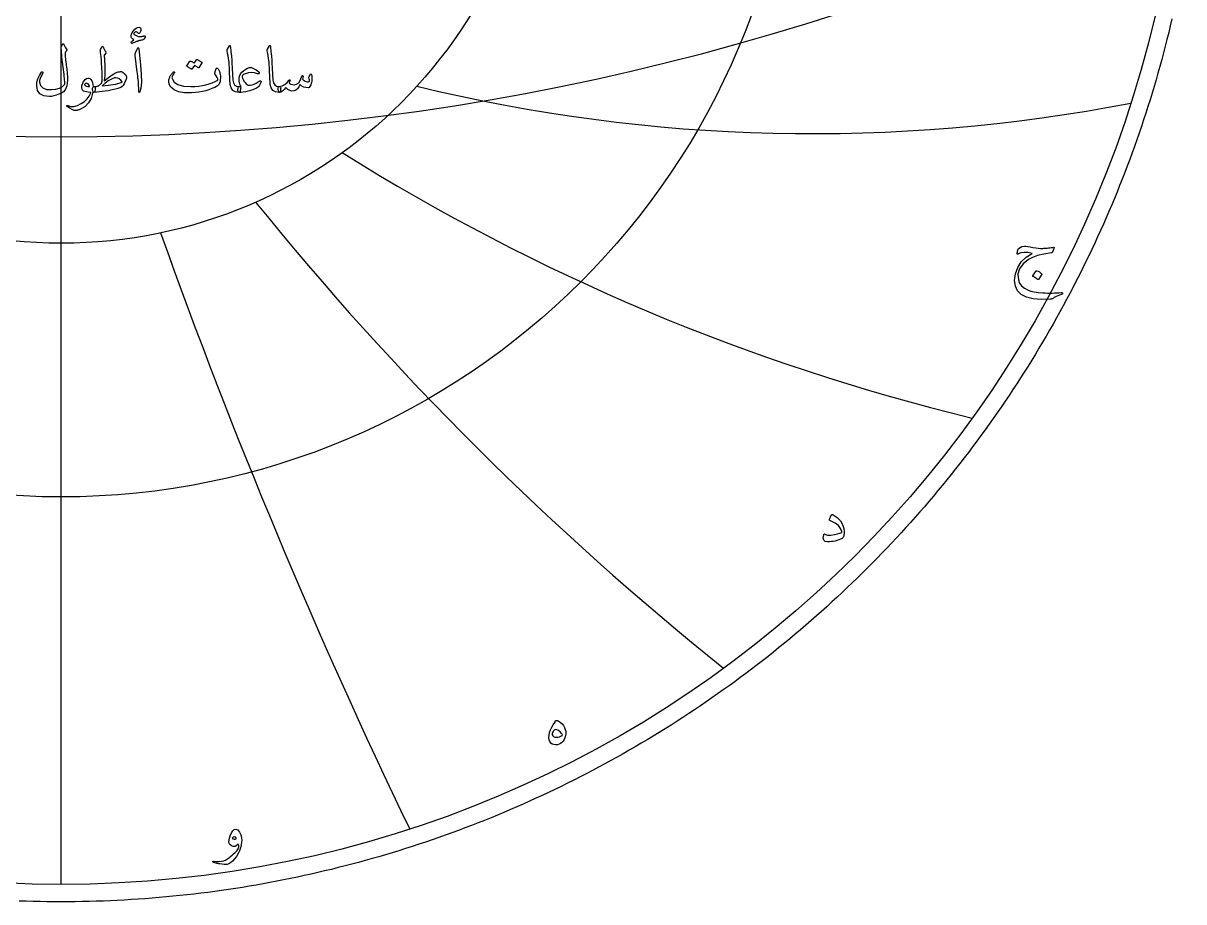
# Model space of a CAD drawing. Header units: millimetres. Extents: x -128 to 128, y -128 to 131.
# Drawn here: x -4.3 to 126, y -128 to -29.3 of the extents above; entities that cross this region are included whole.
import ezdxf

# ---------------------------------------------------------------- set-up
doc = ezdxf.new("R2010")
doc.units = ezdxf.units.MM
for name, color, linetype in [('CUT_OUTER', 1, 'Continuous'), ('ENGRAVE', 7, 'Continuous'), ('ENGRAVE_FINE', 8, 'Continuous'), ('TEXT', 5, 'Continuous')]:
    doc.layers.add(name, color=color, linetype=linetype)

msp = doc.modelspace()

# ---------------------------------------------------------------- linework, layer by layer
at = {"layer": 'CUT_OUTER'}
msp.add_lwpolyline([(124.6667, -28.7995), (124.4877, -29.5639), (124.3039, -30.3272), (124.1155, -31.0893), (123.9224, -31.8503), (123.7246, -32.6101), (123.5222, -33.3686), (123.3151, -34.1259), (123.1034, -34.8819), (122.8871, -35.6366), (122.6661, -36.3899), (122.4405, -37.1419), (122.2103, -37.8925), (121.9755, -38.6417), (121.7361, -39.3894), (121.4921, -40.1356), (121.2436, -40.8803), (120.9905, -41.6235), (120.7328, -42.3651), (120.4706, -43.1051), (120.2038, -43.8434), (119.9325, -44.5802), (119.6567, -45.3152), (119.3764, -46.0486), (119.0916, -46.7802), (118.8024, -47.51), (118.5086, -48.2381), (118.2104, -48.9643), (117.9077, -49.6887), (117.6006, -50.4113), (117.2891, -51.1319), (116.9731, -51.8506), (116.6528, -52.5674), (116.328, -53.2822), (115.9989, -53.9949), (115.6654, -54.7057), (115.3276, -55.4144), (114.9854, -56.1209), (114.6389, -56.8254), (114.288, -57.5278), (113.9329, -58.2279), (113.5735, -58.9259), (113.2098, -59.6217), (112.8418, -60.3152), (112.4696, -61.0065), (112.0932, -61.6954), (111.7125, -62.382), (111.3276, -63.0663), (110.9386, -63.7482), (110.5453, -64.4277), (110.1479, -65.1048), (109.7464, -65.7794), (109.3407, -66.4516), (108.9309, -67.1212), (108.517, -67.7884), (108.099, -68.4529), (107.677, -69.1149), (107.2509, -69.7743), (106.8207, -70.4311), (106.3865, -71.0852), (105.9484, -71.7366), (105.5062, -72.3854), (105.0601, -73.0314), (104.61, -73.6747), (104.1559, -74.3151), (103.698, -74.9528), (103.2361, -75.5877), (102.7704, -76.2197), (102.3008, -76.8489), (101.8273, -77.4751), (101.35, -78.0985), (100.8689, -78.7189), (100.384, -79.3363), (99.8953, -79.9508), (99.4029, -80.5622), (98.9067, -81.1706), (98.4068, -81.776), (97.9032, -82.3782), (97.3958, -82.9774), (96.8849, -83.5735), (96.3703, -84.1664), (95.852, -84.7561), (95.3301, -85.3426), (94.8047, -85.926), (94.2757, -86.5061), (93.7431, -87.0829), (93.207, -87.6565), (92.6674, -88.2267), (92.1243, -88.7936), (91.5778, -89.3572), (91.0277, -89.9175), (90.4743, -90.4743), (89.9175, -91.0277), (89.3572, -91.5778), (88.7936, -92.1243), (88.2267, -92.6674), (87.6565, -93.207), (87.0829, -93.7431), (86.5061, -94.2757), (85.926, -94.8047), (85.3426, -95.3301), (84.7561, -95.852), (84.1664, -96.3703), (83.5735, -96.8849), (82.9774, -97.3958), (82.3782, -97.9032), (81.776, -98.4068), (81.1706, -98.9067), (80.5622, -99.4029), (79.9508, -99.8953), (79.3363, -100.384), (78.7189, -100.8689), (78.0985, -101.35), (77.4751, -101.8273), (76.8489, -102.3008), (76.2197, -102.7704), (75.5877, -103.2361), (74.9528, -103.698), (74.3151, -104.1559), (73.6747, -104.61), (73.0314, -105.0601), (72.3854, -105.5062), (71.7366, -105.9484), (71.0852, -106.3865), (70.4311, -106.8207), (69.7743, -107.2509), (69.1149, -107.677), (68.4529, -108.099), (67.7884, -108.517), (67.1212, -108.9309), (66.4516, -109.3407), (65.7794, -109.7464), (65.1048, -110.1479), (64.4277, -110.5453), (63.7482, -110.9386), (63.0663, -111.3276), (62.382, -111.7125), (61.6954, -112.0932), (61.0065, -112.4696), (60.3152, -112.8418), (59.6217, -113.2098), (58.9259, -113.5735), (58.2279, -113.9329), (57.5278, -114.288), (56.8254, -114.6389), (56.1209, -114.9854), (55.4144, -115.3276), (54.7057, -115.6654), (53.9949, -115.9989), (53.2822, -116.328), (52.5674, -116.6528), (51.8506, -116.9731), (51.1319, -117.2891), (50.4113, -117.6006), (49.6887, -117.9077), (48.9643, -118.2104), (48.2381, -118.5086), (47.51, -118.8024), (46.7802, -119.0916), (46.0486, -119.3764), (45.3152, -119.6567), (44.5802, -119.9325), (43.8434, -120.2038), (43.1051, -120.4706), (42.3651, -120.7328), (41.6235, -120.9905), (40.8803, -121.2436), (40.1356, -121.4921), (39.3894, -121.7361), (38.6417, -121.9755), (37.8925, -122.2103), (37.1419, -122.4405), (36.3899, -122.6661), (35.6366, -122.8871), (34.8819, -123.1034), (34.1259, -123.3151), (33.3686, -123.5222), (32.6101, -123.7246), (31.8503, -123.9224), (31.0893, -124.1155), (30.3272, -124.3039), (29.5639, -124.4877), (28.7995, -124.6667), (28.034, -124.8411), (27.2675, -125.0108), (26.4999, -125.1757), (25.7313, -125.336), (24.9618, -125.4915), (24.1913, -125.6423), (23.42, -125.7883), (22.6477, -125.9297), (21.8746, -126.0663), (21.1006, -126.1981), (20.3259, -126.3252), (19.5504, -126.4476), (18.7742, -126.5651), (17.9972, -126.6779), (17.2196, -126.786), (16.4413, -126.8893), (15.6624, -126.9878), (14.883, -127.0815), (14.1029, -127.1704), (13.3224, -127.2545), (12.5413, -127.3339), (11.7598, -127.4084), (10.9778, -127.4782), (10.1954, -127.5432), (9.4126, -127.6033), (8.6294, -127.6587), (7.846, -127.7092), (7.0622, -127.755), (6.2782, -127.7959), (5.4939, -127.832), (4.7095, -127.8633), (3.9248, -127.8898), (3.1401, -127.9115), (2.3551, -127.9283), (1.5701, -127.9404), (0.7851, -127.9476), (0, -127.95), (-0.7851, -127.9476), (-1.5701, -127.9404), (-2.3551, -127.9283), (-3.1401, -127.9115), (-3.9248, -127.8898), (-4.7095, -127.8633)], dxfattribs=at)
at = {"layer": 'ENGRAVE'}
for points in [[(0, -126), (0, 126)], [(0, -126), (0, -53.9894)]]:
    msp.add_lwpolyline(points, dxfattribs=at)
for radius in [126, 82.4783, 53.9894]:
    msp.add_circle((0, 0), radius, dxfattribs=at)
for centre, radius, start, end in [((84.3199, 146.0463), 187.7286, 256.3176, 280.973176), ((158.458, 158.458), 238.7897, 237.894618, 256.386299), ((290.404, 167.6648), 345.324, 218.942336, 231.270124), ((646.8702, 173.3283), 674.7492, 199.5827202, 205.7466141)]:
    msp.add_arc(centre, radius, start, end, dxfattribs=at)
at = {"layer": 'ENGRAVE_FINE'}
msp.add_arc((0, 239.3612), 281.386, 243.541053, 296.458947, dxfattribs=at)
at = {"layer": 'TEXT'}
for points in [[(9.1742, -31.1517), (9.0796, -31.1694), (8.9918, -31.1862), (8.9109, -31.202), (8.8367, -31.217), (8.7698, -31.2315), (8.7106, -31.246), (8.6591, -31.2606), (8.6153, -31.2751), (8.5709, -31.2916), (8.5173, -31.3123), (8.4547, -31.337), (8.3831, -31.3658), (8.3023, -31.3991), (8.2125, -31.4375), (8.1136, -31.4808), (8.0056, -31.5291), (7.9616, -31.5436), (7.924, -31.5436), (7.8927, -31.5291), (7.8677, -31.5001), (7.8528, -31.4288), (7.895, -31.3458), (7.9943, -31.251), (8.1508, -31.1444), (8.031, -31.0764), (7.9403, -31.0029), (7.8786, -30.924), (7.846, -30.8396), (7.8396, -30.6804), (7.8786, -30.5075), (7.963, -30.3211), (8.0927, -30.121), (8.2474, -29.9419), (8.4067, -29.818), (8.5704, -29.7495), (8.7387, -29.7364), (8.8326, -29.7599), (8.8966, -29.8089), (8.9306, -29.8833), (8.9347, -29.9831), (8.9183, -30.0911), (8.8911, -30.19), (8.853, -30.2798), (8.804, -30.3606), (8.755, -30.4173), (8.7097, -30.4422), (8.6679, -30.4354), (8.6298, -30.3968), (8.5863, -30.3392), (8.5355, -30.297), (8.4774, -30.2703), (8.4121, -30.2589), (8.3436, -30.2589), (8.2833, -30.2735), (8.2311, -30.3025), (8.1871, -30.346), (8.1549, -30.3987), (8.1454, -30.4476), (8.1585, -30.493), (8.1944, -30.5347), (8.3286, -30.6341), (8.4919, -30.7071), (8.6843, -30.7538), (8.9056, -30.7743), (8.9249, -30.7736), (8.9465, -30.7715), (8.9703, -30.7681), (8.9964, -30.7634), (9.0247, -30.7577), (9.0553, -30.7516), (9.0882, -30.745), (9.1234, -30.738), (9.1615, -30.7309), (9.196, -30.7244), (9.2268, -30.7182), (9.254, -30.7126), (9.2781, -30.7078), (9.2994, -30.7044), (9.318, -30.7024), (9.3339, -30.7017), (9.3638, -30.7049), (9.3883, -30.7144), (9.4074, -30.7303), (9.421, -30.7525), (9.4296, -30.7738), (9.4337, -30.7942), (9.4332, -30.8137), (9.4282, -30.8323), (9.3579, -30.9639), (9.2921, -31.061), (9.2309, -31.1236), (9.1742, -31.1517)], [(0.1452, -31.6452), (0.1579, -31.623), (0.1742, -31.6071), (0.1942, -31.5976), (0.2177, -31.5944), (0.2413, -31.5985), (0.2613, -31.6108), (0.2776, -31.6312), (0.2903, -31.6597), (0.3579, -31.8262), (0.43, -31.97), (0.5067, -32.0911), (0.5879, -32.1896), (0.6119, -32.225), (0.6188, -32.2658), (0.6083, -32.3121), (0.5806, -32.3638), (0.563, -32.3887), (0.5462, -32.4128), (0.5303, -32.4359), (0.5153, -32.4581), (0.5013, -32.479), (0.4881, -32.4981), (0.4759, -32.5153), (0.4645, -32.5307), (0.4455, -32.5588), (0.4319, -32.5924), (0.4237, -32.6314), (0.421, -32.6759), (0.4296, -32.8013), (0.4409, -32.9381), (0.455, -33.0862), (0.4718, -33.2456), (0.4908, -33.4164), (0.5117, -33.5986), (0.5344, -33.792), (0.5589, -33.9968), (0.5863, -34.2012), (0.6106, -34.3933), (0.6317, -34.5732), (0.6496, -34.7408), (0.6648, -34.8966), (0.6777, -35.0411), (0.6884, -35.1742), (0.6968, -35.296), (0.7063, -35.6567), (0.6768, -35.9983), (0.6083, -36.3208), (0.5008, -36.6243), (0.396, -36.8025), (0.2341, -36.9672), (0.015, -37.1183), (-0.2613, -37.2557), (-0.5607, -37.3696), (-0.8419, -37.4499), (-1.105, -37.4966), (-1.35, -37.5097), (-1.9633, -37.4254), (-2.4024, -37.194), (-2.6673, -36.8157), (-2.7581, -36.2904), (-2.7263, -35.8989), (-2.6238, -35.5156), (-2.4505, -35.1404), (-2.2065, -34.7735), (-2.1879, -34.7521), (-2.1683, -34.739), (-2.1479, -34.734), (-2.1266, -34.7372), (-2.1039, -34.7458), (-2.0867, -34.7571), (-2.0749, -34.7712), (-2.0685, -34.788), (-2.064, -34.8129), (-2.0649, -34.837), (-2.0713, -34.8601), (-2.0831, -34.8823), (-2.2495, -35.2067), (-2.3643, -35.4829), (-2.4274, -35.7111), (-2.4387, -35.8912), (-2.3176, -36.2791), (-2.0558, -36.5499), (-1.6535, -36.7036), (-1.1105, -36.7404), (-0.621, -36.6873), (-0.205, -36.5644), (0.1374, -36.3716), (0.4065, -36.1089), (0.4008, -35.9821), (0.391, -35.834), (0.3772, -35.6646), (0.3593, -35.4739), (0.3368, -35.2613), (0.3094, -35.0266), (0.2769, -34.7696), (0.2395, -34.4904), (0.2041, -34.2023), (0.1706, -33.9188), (0.1388, -33.6398), (0.1089, -33.3654), (0.0812, -33.0955), (0.0563, -32.8301), (0.034, -32.5693), (0.0145, -32.313), (-0.0145, -32.0662), (-0.0132, -32.0381), (-0.0091, -32.0118), (-0.0023, -31.9873), (0.0073, -31.9646)], [(4.5726, -31.9065), (4.5898, -31.8879), (4.6052, -31.8757), (4.6189, -31.8698), (4.6306, -31.8702), (4.6447, -31.8766), (4.6579, -31.8884), (4.6701, -31.9056), (4.6815, -31.9283), (4.7275, -32.0263), (4.7713, -32.117), (4.8128, -32.2005), (4.852, -32.2767), (4.8894, -32.3447), (4.9255, -32.4037), (4.9602, -32.4536), (4.9935, -32.4944), (5.018, -32.528), (5.0262, -32.5634), (5.018, -32.6006), (4.9935, -32.6396), (4.8484, -32.821), (4.8298, -32.8523), (4.8175, -32.8882), (4.8116, -32.9285), (4.8121, -32.9735), (4.8357, -33.3159), (4.8556, -33.6176), (4.872, -33.8784), (4.8847, -34.0985), (4.8942, -34.2781), (4.901, -34.4178), (4.9051, -34.5176), (4.9065, -34.5775), (4.9049, -34.7544), (4.9001, -34.9222), (4.8922, -35.081), (4.881, -35.2307), (4.8672, -35.3713), (4.8511, -35.5029), (4.8327, -35.6254), (4.8121, -35.7388), (5.3052, -35.3614), (5.7321, -35.071), (6.0927, -34.8678), (6.3871, -34.7517), (6.5182, -34.7208), (6.6357, -34.7081), (6.7396, -34.7136), (6.8298, -34.7372), (6.9573, -34.8034), (7.0784, -34.9077), (7.1932, -35.0502), (7.3016, -35.2307), (7.3184, -35.2738), (7.3252, -35.3233), (7.322, -35.3791), (7.3089, -35.4412), (7.2367, -35.6644), (7.151, -35.8767), (7.0517, -36.0781), (6.9387, -36.2686), (6.8289, -36.3911), (6.6738, -36.4972), (6.4733, -36.5871), (6.2274, -36.6606), (5.8983, -36.7334), (5.5715, -36.7994), (5.2469, -36.8586), (4.9246, -36.911), (4.605, -36.9561), (4.2886, -36.9935), (3.9754, -37.0232), (3.6653, -37.0452), (3.6304, -37.0352), (3.5982, -37.0053), (3.5687, -36.9554), (3.5419, -36.8856), (3.5183, -36.7998), (3.5056, -36.7168), (3.5038, -36.6365), (3.5129, -36.5589), (3.5333, -36.4913), (3.5655, -36.441), (3.6095, -36.4079), (3.6653, -36.392), (3.7395, -36.3879), (3.8096, -36.3829), (3.8756, -36.377), (3.9375, -36.3702), (3.9953, -36.3634), (4.0491, -36.3575), (4.0988, -36.3525), (4.1444, -36.3485), (4.5508, -35.9565), (4.5544, -35.9395), (4.5581, -35.9175), (4.5617, -35.8905), (4.5653, -35.8585), (4.569, -35.8216), (4.5726, -35.7796), (4.5762, -35.7327), (4.5798, -35.6807), (4.583, -35.6242), (4.5853, -35.5637), (4.5866, -35.499), (4.5871, -35.4303), (4.5871, -35.358), (4.5871, -35.2824), (4.5871, -35.2037), (4.5871, -35.1218), (4.5862, -35.0293), (4.5835, -34.9186), (4.5789, -34.7898), (4.5726, -34.6428), (4.5644, -34.4786), (4.5544, -34.2981), (4.5426, -34.1012), (4.529, -33.888), (4.4977, -33.4148), (4.4692, -33.0406), (4.4433, -32.7652), (4.4202, -32.5888), (4.4016, -32.4754), (4.3893, -32.3892), (4.3834, -32.3302), (4.3839, -32.2985), (4.4059, -32.2386), (4.4283, -32.1823), (4.4512, -32.1297), (4.4746, -32.0807), (4.4984, -32.0344), (4.5227, -31.99), (4.5474, -31.9473), (4.5726, -31.9065)], [(8.5137, -32.1823), (8.5831, -32.0481), (8.6389, -32.0009), (8.6811, -32.0408), (8.7097, -32.1678), (8.8766, -33.946), (8.976, -35.0375), (8.9982, -35.9093), (8.9433, -36.5617), (8.8113, -36.9944), (8.7872, -37.0298), (8.7659, -37.0489), (8.7473, -37.0516), (8.7315, -37.038), (8.7188, -37.0167), (8.7097, -36.989), (8.7042, -36.955), (8.7024, -36.9146), (8.7024, -36.6002), (8.6879, -36.2668), (8.6589, -35.9143), (8.6153, -35.5428), (8.6058, -35.4457), (8.5772, -35.1835), (8.5296, -34.7562), (8.4629, -34.1638), (8.3032, -32.8501), (8.2996, -32.7802), (8.3032, -32.7158), (8.3141, -32.6568), (8.3323, -32.6033)], [(18.8782, -31.8194), (18.8923, -31.7976), (18.9054, -31.7831), (18.9177, -31.7759), (18.929, -31.7759), (18.9463, -31.7854), (18.9617, -31.814), (18.9753, -31.8616), (18.9871, -31.9283), (19.047, -32.4704), (19.096, -32.9716), (19.1341, -33.4321), (19.1613, -33.8517), (19.1788, -34.2105), (19.1949, -34.5321), (19.2096, -34.8166), (19.223, -35.0638), (19.2346, -35.2738), (19.2439, -35.4466), (19.2509, -35.5823), (19.2556, -35.6807), (19.3201, -35.9756), (19.4625, -36.1924), (19.683, -36.3312), (19.9815, -36.392), (20.0645, -36.4138), (20.1175, -36.4646), (20.1407, -36.5444), (20.1339, -36.6533), (20.0998, -36.8248), (20.0631, -36.9472), (20.0236, -37.0207), (19.9815, -37.0452), (19.5614, -36.9899), (19.252, -36.8239), (19.0533, -36.5471), (18.9653, -36.1597), (18.9515, -35.9744), (18.939, -35.7887), (18.9279, -35.6025), (18.9181, -35.4158), (18.9093, -35.2287), (18.9009, -35.0411), (18.893, -34.8531), (18.8855, -34.6646), (18.8719, -34.3051), (18.8528, -33.9814), (18.8283, -33.6936), (18.7984, -33.4416), (18.763, -33.1996), (18.7222, -32.9417), (18.6759, -32.6679), (18.6242, -32.3783), (18.6174, -32.3261), (18.6187, -32.2785), (18.6283, -32.2354), (18.646, -32.1968)], [(23.371, -31.8194), (23.385, -31.7976), (23.3982, -31.7831), (23.4104, -31.7759), (23.4218, -31.7759), (23.439, -31.7854), (23.4544, -31.814), (23.468, -31.8616), (23.4798, -31.9283), (23.5397, -32.4704), (23.5887, -32.9716), (23.6268, -33.4321), (23.654, -33.8517), (23.6715, -34.2105), (23.6876, -34.5321), (23.7023, -34.8166), (23.7157, -35.0638), (23.7273, -35.2738), (23.7366, -35.4466), (23.7436, -35.5823), (23.7484, -35.6807), (23.8128, -35.9756), (23.9552, -36.1924), (24.1757, -36.3312), (24.4742, -36.392), (24.5572, -36.4138), (24.6103, -36.4646), (24.6334, -36.5444), (24.6266, -36.6533), (24.5926, -36.8248), (24.5558, -36.9472), (24.5164, -37.0207), (24.4742, -37.0452), (24.0541, -36.9899), (23.7448, -36.8239), (23.5461, -36.5471), (23.4581, -36.1597), (23.4442, -35.9744), (23.4318, -35.7887), (23.4206, -35.6025), (23.4109, -35.4158), (23.402, -35.2287), (23.3936, -35.0411), (23.3857, -34.8531), (23.3782, -34.6646), (23.3646, -34.3051), (23.3456, -33.9814), (23.3211, -33.6936), (23.2911, -33.4416), (23.2557, -33.1996), (23.2149, -32.9417), (23.1686, -32.6679), (23.1169, -32.3783), (23.1101, -32.3261), (23.1115, -32.2785), (23.121, -32.2354), (23.1387, -32.1968)], [(15.1911, -33.3799), (15.2002, -33.3708), (15.2129, -33.3654), (15.2292, -33.3636), (15.2492, -33.3654), (15.3206, -33.3922), (15.3898, -33.4216), (15.4567, -33.4538), (15.5214, -33.4888), (15.5842, -33.5269), (15.6457, -33.5686), (15.7058, -33.614), (15.7645, -33.663), (15.7759, -33.6779), (15.7808, -33.6938), (15.7795, -33.7106), (15.7718, -33.7283), (15.4234, -34.2799), (15.4139, -34.2872), (15.3998, -34.2872), (15.3812, -34.2799), (15.3581, -34.2654), (15.3422, -34.252), (15.3163, -34.2336), (15.2805, -34.2103), (15.2347, -34.1819), (15.1784, -34.1481), (15.1113, -34.1084), (15.0333, -34.0628), (14.9444, -34.0114), (14.6685, -34.4396), (14.6558, -34.4527), (14.6395, -34.4559), (14.6196, -34.4491), (14.596, -34.4323), (14.5756, -34.4178), (14.5433, -34.396), (14.4993, -34.367), (14.4435, -34.3307), (14.3751, -34.2872), (14.2929, -34.2364), (14.1972, -34.1783), (14.0879, -34.113), (14.0766, -34.1021), (14.0716, -34.0912), (14.0729, -34.0803), (14.0806, -34.0694), (14.4363, -33.5396), (14.4454, -33.5305), (14.4581, -33.5251), (14.4744, -33.5233), (14.4944, -33.5251), (14.5551, -33.5448), (14.6141, -33.5677), (14.6713, -33.5938), (14.7266, -33.6231), (14.7801, -33.655), (14.8319, -33.6893), (14.8818, -33.7258), (14.9298, -33.7646)], [(17.5573, -34.3452), (17.606, -34.4065), (17.6507, -34.4741), (17.6913, -34.548), (17.7278, -34.6283), (17.7603, -34.7145), (17.7886, -34.8061), (17.8129, -34.9032), (17.8331, -35.0057), (17.8594, -35.2117), (17.8657, -35.4158), (17.8521, -35.6181), (17.8185, -35.8186), (17.7677, -35.9973), (17.7024, -36.1416), (17.6226, -36.2514), (17.5282, -36.3267), (17.2288, -36.485), (16.9113, -36.6261), (16.5756, -36.7499), (16.2218, -36.8565), (15.8498, -36.945), (15.4597, -37.0144), (15.0514, -37.0647), (14.625, -37.096), (13.8257, -37.0879), (13.1698, -36.9763), (12.6572, -36.7613), (12.2879, -36.4428), (12.1364, -36.1938), (12.0665, -35.9257), (12.0783, -35.6385), (12.1718, -35.3323), (12.2033, -35.2663), (12.2398, -35.199), (12.2813, -35.1302), (12.3278, -35.0601), (12.3793, -34.9887), (12.4358, -34.9159), (12.4973, -34.8417), (12.5637, -34.7662), (12.5859, -34.7449), (12.6091, -34.7317), (12.6331, -34.7267), (12.6581, -34.7299), (12.6748, -34.7363), (12.6889, -34.7481), (12.7003, -34.7653), (12.7089, -34.788), (12.713, -34.8093), (12.7107, -34.8297), (12.7021, -34.8492), (12.6871, -34.8678), (12.6249, -34.9418), (12.5692, -35.0184), (12.5197, -35.0978), (12.4766, -35.1799), (12.4471, -35.2584), (12.4312, -35.3341), (12.429, -35.4072), (12.4403, -35.4775), (12.6671, -35.888), (13.0935, -36.1761), (13.7196, -36.3417), (14.5452, -36.3847), (14.999, -36.3673), (15.4316, -36.3294), (15.8428, -36.2711), (16.2327, -36.1924), (16.6017, -36.0933), (16.9503, -35.9738), (17.2785, -35.8338), (17.5863, -35.6735), (17.5564, -35.5238), (17.4883, -35.3577), (17.3822, -35.1754), (17.2379, -34.9767), (17.2334, -34.9576), (17.2343, -34.9222), (17.2406, -34.8705), (17.2524, -34.8025), (17.2556, -34.7957), (17.2579, -34.7898), (17.2592, -34.7848), (17.2597, -34.7807), (17.2833, -34.6882), (17.3177, -34.5847), (17.3631, -34.4704), (17.4194, -34.3452), (17.4443, -34.3071), (17.4756, -34.2944), (17.5133, -34.3071), (17.5573, -34.3452)], [(22.4274, -35.8622), (22.2315, -36.2976), (22.2065, -36.3407), (22.1825, -36.3757), (22.1593, -36.4024), (22.1371, -36.421), (22.0241, -36.4984), (21.903, -36.5707), (21.7737, -36.6381), (21.6363, -36.7005), (21.4911, -36.7588), (21.3387, -36.8139), (21.179, -36.8658), (21.0121, -36.9146), (20.7, -36.9908), (20.4242, -37.038), (20.1847, -37.0561), (19.9815, -37.0452), (19.9039, -37.0098), (19.8526, -36.94), (19.8277, -36.8357), (19.829, -36.6968), (19.8476, -36.5716), (19.8744, -36.4791), (19.9093, -36.4192), (19.9524, -36.392), (19.9597, -36.392), (19.9669, -36.392), (19.9742, -36.392), (19.9815, -36.392), (20.0354, -36.3974), (20.0885, -36.3993), (20.1407, -36.3974), (20.1919, -36.392), (20.1039, -36.2618), (20.0359, -36.118), (19.9878, -35.9606), (19.9597, -35.7896), (19.9556, -35.4834), (20.0087, -35.2108), (20.1189, -34.9717), (20.2863, -34.7662), (20.5018, -34.5743), (20.7127, -34.4269), (20.9191, -34.3239), (21.121, -34.2654), (21.3387, -34.2658), (21.5855, -34.347), (21.8613, -34.509), (22.1661, -34.7517), (22.2006, -34.7893), (22.2169, -34.8297), (22.2151, -34.8728), (22.1952, -34.9186), (22.1666, -34.954), (22.1317, -34.9731), (22.0904, -34.9758), (22.0427, -34.9622), (21.7012, -34.8633), (21.3587, -34.8279), (21.0153, -34.856), (20.671, -34.9476), (20.5344, -35.0053), (20.4296, -35.0692), (20.3566, -35.1395), (20.3153, -35.2162), (20.3053, -35.3133), (20.3335, -35.4376), (20.3997, -35.5891), (20.504, -35.7678), (20.631, -35.9484), (20.7508, -36.0835), (20.8633, -36.1734), (20.9685, -36.2178), (21.1976, -36.2405), (21.4276, -36.2142), (21.6585, -36.1389), (21.8903, -36.0146), (22.1008, -35.8694), (22.2097, -35.8005), (22.2968, -35.7606), (22.3621, -35.7497), (22.4056, -35.7678), (22.4233, -35.79), (22.4329, -35.8132), (22.4342, -35.8372), (22.4274, -35.8622)], [(27.9944, -34.9767), (28.0102, -34.9658), (28.0288, -34.9694), (28.0502, -34.9876), (28.0742, -35.0202), (28.1001, -35.0756), (28.1196, -35.1545), (28.1327, -35.257), (28.1395, -35.3831), (28.1418, -35.5265), (28.1341, -35.6662), (28.1164, -35.8023), (28.0887, -35.9347), (28.008, -36.1924), (27.9181, -36.3775), (27.8193, -36.49), (27.7113, -36.5299), (27.4559, -36.5149), (27.2196, -36.4483), (27.0023, -36.3299), (26.804, -36.1597), (26.6679, -36.4278), (26.5065, -36.637), (26.3196, -36.7871), (26.1073, -36.8783), (25.8845, -36.8983), (25.6591, -36.842), (25.4309, -36.7095), (25.2, -36.5009), (25.0131, -36.739), (24.8298, -36.9091), (24.6502, -37.0112), (24.4742, -37.0452), (24.4388, -37.0253), (24.4052, -36.9654), (24.3735, -36.8656), (24.3435, -36.7259), (24.3327, -36.588), (24.3508, -36.4864), (24.398, -36.421), (24.4742, -36.392), (24.809, -36.3162), (25.102, -36.1688), (25.3533, -35.9497), (25.5629, -35.6589), (25.5742, -35.6431), (25.5865, -35.6317), (25.5996, -35.6249), (25.6137, -35.6226), (25.6309, -35.6245), (25.6464, -35.6299), (25.66, -35.639), (25.6718, -35.6517), (25.6786, -35.6907), (25.6627, -35.7569), (25.6241, -35.8504), (25.5629, -35.971), (25.6432, -36.064), (25.7679, -36.1325), (25.9371, -36.1765), (26.1508, -36.196), (26.4171, -36.1402), (26.6498, -35.9583), (26.8489, -35.6503), (27.0145, -35.2162), (27.0227, -35.194), (27.0327, -35.1781), (27.0445, -35.1686), (27.0581, -35.1654), (27.0785, -35.1672), (27.0962, -35.1726), (27.1111, -35.1817), (27.1234, -35.1944), (27.1325, -35.2126), (27.1379, -35.2307), (27.1397, -35.2489), (27.1379, -35.267), (27.0653, -35.5718), (27.1502, -35.6471), (27.2522, -35.7134), (27.3715, -35.7705), (27.5081, -35.8186), (27.641, -35.8499), (27.7421, -35.8567), (27.8115, -35.839), (27.8492, -35.7968), (27.8614, -35.7324), (27.8546, -35.6408), (27.8288, -35.5219), (27.7839, -35.3759), (27.7916, -35.3346), (27.8292, -35.2543), (27.8968, -35.135), (27.9944, -34.9767)], [(3.5202, -37.1251), (3.3501, -37.7225), (3.0647, -38.2229), (2.6642, -38.6261), (2.1484, -38.9323), (2.0763, -38.9634), (2.005, -38.9913), (1.9347, -39.016), (1.8653, -39.0376), (1.7973, -39.0555), (1.731, -39.0693), (1.6666, -39.0791), (1.604, -39.0847), (1.448, -39.0625), (1.2411, -38.9813), (0.9835, -38.8411), (0.675, -38.642), (0.6419, -38.6134), (0.6224, -38.5858), (0.6165, -38.559), (0.6242, -38.5331), (0.6414, -38.5132), (0.6641, -38.5041), (0.6922, -38.5059), (0.7258, -38.5186), (1.0465, -38.6225), (1.4062, -38.622), (1.805, -38.5173), (2.2427, -38.3081), (2.6002, -38.0654), (2.896, -37.7801), (3.13, -37.4521), (3.3024, -37.0815), (3.3011, -37.0684), (3.297, -37.0579), (3.2902, -37.0502), (3.2806, -37.0452), (3.0307, -37.0307), (2.8179, -37.0017), (2.6424, -36.9581), (2.504, -36.9001), (2.397, -36.8102), (2.3298, -36.686), (2.3026, -36.5272), (2.3153, -36.3339), (2.3194, -36.3083), (2.3244, -36.2822), (2.3303, -36.2557), (2.3371, -36.2287), (2.3448, -36.2008), (2.3534, -36.1715), (2.363, -36.1409), (2.3734, -36.1089), (2.4587, -35.9016), (2.5621, -35.7297), (2.6837, -35.5932), (2.8234, -35.492), (2.9663, -35.4367), (3.0974, -35.4376), (3.2167, -35.4947), (3.3242, -35.6081), (3.4181, -35.766), (3.4893, -35.9493), (3.5379, -36.1579), (3.5637, -36.392), (3.578, -36.3918), (3.5918, -36.3911), (3.6052, -36.39), (3.6181, -36.3884), (3.6311, -36.3868), (3.6445, -36.3857), (3.6583, -36.385), (3.6726, -36.3847), (3.7216, -36.3952), (3.7597, -36.4265), (3.7869, -36.4786), (3.8032, -36.5517), (3.81, -36.632), (3.8087, -36.7132), (3.7991, -36.7953), (3.7815, -36.8783), (3.7583, -36.9513), (3.7325, -37.0035), (3.7039, -37.0348), (3.6726, -37.0452), (3.5347, -37.0452), (3.5338, -37.0584), (3.531, -37.0761), (3.5265, -37.0983), (3.5202, -37.1251)], [(3.1718, -36.3122), (3.0956, -36.1793), (3.0121, -36.0854), (2.9214, -36.0305), (2.8234, -36.0146), (2.7649, -36.03), (2.7127, -36.0545), (2.6669, -36.0881), (2.6274, -36.1307), (2.6147, -36.1534), (2.6129, -36.1779), (2.622, -36.2042), (2.6419, -36.2323), (2.7168, -36.2981), (2.8252, -36.343), (2.9672, -36.3671), (3.1427, -36.3702), (3.1609, -36.3666), (3.1718, -36.3557), (3.1754, -36.3376), (3.1718, -36.3122)], [(6.1331, -35.4049), (6.0963, -35.4063), (6.0587, -35.4104), (6.0201, -35.4172), (5.9806, -35.4267), (5.6241, -35.5669), (5.273, -35.7624), (4.9273, -36.0132), (4.5871, -36.3194), (4.9269, -36.2877), (5.2494, -36.2505), (5.5547, -36.2078), (5.8427, -36.1597), (6.1136, -36.1058), (6.3671, -36.0454), (6.6035, -35.9787), (6.8226, -35.9057), (6.843, -35.8971), (6.8534, -35.8858), (6.8539, -35.8717), (6.8444, -35.8549), (6.6883, -35.6635), (6.5177, -35.5247), (6.3327, -35.4385), (6.1331, -35.4049)], [(111.4312, -54.588), (111.2454, -55.006), (111.2285, -55.0336), (111.2087, -55.0544), (111.1859, -55.0685), (111.1603, -55.0757), (110.3014, -55.2112), (109.5828, -55.3777), (109.0046, -55.5751), (108.5667, -55.8035), (107.9527, -56.3043), (107.5583, -56.8544), (107.3837, -57.454), (107.4287, -58.1028), (107.5651, -58.4541), (107.7964, -58.7648), (108.1225, -59.0348), (108.5435, -59.2641), (108.8391, -59.3667), (109.2074, -59.4499), (109.6482, -59.5138), (110.1616, -59.5583), (110.4345, -59.5714), (110.7035, -59.5796), (110.9687, -59.583), (111.2299, -59.5815), (111.4864, -59.5757), (111.737, -59.566), (111.9819, -59.5525), (112.2209, -59.5351), (112.277, -59.5312), (112.3216, -59.5351), (112.3545, -59.5467), (112.3757, -59.566), (112.3874, -59.5898), (112.3912, -59.6144), (112.3874, -59.6401), (112.3757, -59.6667), (112.3673, -59.681), (112.3574, -59.6928), (112.346, -59.7023), (112.3332, -59.7093), (112.3194, -59.7153), (112.3051, -59.7219), (112.2903, -59.7289), (112.2751, -59.7364), (112.052, -59.8075), (111.8551, -59.8815), (111.6843, -59.9585), (111.5396, -60.0383), (111.447, -60.0959), (111.3625, -60.1448), (111.2863, -60.1849), (111.2183, -60.2164), (111.1595, -60.2406), (111.1109, -60.259), (111.0724, -60.2715), (111.0441, -60.2783), (109.9854, -60.3175), (109.0854, -60.2415), (108.3441, -60.0504), (107.7616, -59.7441), (107.3406, -59.3241), (107.0919, -58.7996), (107.0154, -58.1706), (107.1112, -57.437), (107.3648, -56.6981), (107.7616, -56.0686), (108.3016, -55.5485), (108.9848, -55.1377), (108.5009, -55.0452), (108.079, -55.0235), (107.719, -55.0723), (107.4209, -55.1919), (107.3948, -55.2015), (107.3706, -55.2073), (107.3483, -55.2093), (107.328, -55.2073), (107.3111, -55.201), (107.299, -55.1899), (107.2917, -55.174), (107.2893, -55.1531), (107.2999, -55.0569), (107.3164, -54.9615), (107.3387, -54.8672), (107.3667, -54.7738), (107.4654, -54.5923), (107.6222, -54.4583), (107.837, -54.3717), (108.1099, -54.3325), (108.2827, -54.334), (108.499, -54.3538), (108.7588, -54.392), (109.0622, -54.4486), (109.3753, -54.5052), (109.6641, -54.5435), (109.9288, -54.5633), (110.1693, -54.5648), (110.2849, -54.5597), (110.4074, -54.5522), (110.5366, -54.5423), (110.6725, -54.5299), (110.8153, -54.5147), (110.9648, -54.496), (111.1211, -54.474), (111.2841, -54.4486), (111.3775, -54.4457), (111.4332, -54.468), (111.4511, -54.5154), (111.4312, -54.588)], [(109.4338, -57.0964), (109.4435, -57.0867), (109.457, -57.0809), (109.4745, -57.079), (109.4957, -57.0809), (109.6462, -57.1419), (109.788, -57.2164), (109.9211, -57.3044), (110.0454, -57.406), (110.0575, -57.4215), (110.0628, -57.437), (110.0614, -57.4525), (110.0532, -57.468), (109.6893, -58.0564), (109.6757, -58.0704), (109.6583, -58.0738), (109.637, -58.0665), (109.6119, -58.0486), (109.5901, -58.0331), (109.5557, -58.0099), (109.5088, -57.979), (109.4493, -57.9402), (109.3762, -57.8938), (109.2887, -57.8396), (109.1866, -57.7777), (109.0699, -57.708), (109.0545, -57.6964), (109.0467, -57.6848), (109.0467, -57.6731), (109.0545, -57.6615)], [(86.237, -84.9924), (86.2677, -84.9002), (86.298, -84.8172), (86.3277, -84.7434), (86.357, -84.6788), (86.3853, -84.6229), (86.4122, -84.5753), (86.4376, -84.5358), (86.4615, -84.5046), (86.4988, -84.4746), (86.5409, -84.462), (86.5878, -84.4669), (86.6396, -84.4891), (87.0978, -84.7964), (87.4505, -85.153), (87.6978, -85.559), (87.8396, -86.0143), (87.8594, -86.1445), (87.8725, -86.2717), (87.8788, -86.3961), (87.8783, -86.5175), (87.8705, -86.6351), (87.8551, -86.7478), (87.8318, -86.8557), (87.8009, -86.9588), (87.7733, -87.014), (87.737, -87.0633), (87.692, -87.1069), (87.6383, -87.1446), (87.4534, -87.2351), (87.2628, -87.313), (87.0663, -87.3783), (86.8641, -87.4311), (86.657, -87.4722), (86.446, -87.5027), (86.2312, -87.5225), (86.0125, -87.5317), (85.7531, -87.4882), (85.5944, -87.342), (85.5363, -87.0933), (85.5789, -86.742), (85.5934, -86.7038), (85.6138, -86.6743), (85.6399, -86.6535), (85.6718, -86.6414), (85.6994, -86.6448), (85.728, -86.6549), (85.7575, -86.6719), (85.788, -86.6956), (85.8823, -86.7464), (86.0105, -86.7749), (86.1726, -86.7812), (86.3686, -86.7653), (86.7939, -86.7033), (87.1409, -86.6336), (87.4094, -86.5562), (87.5996, -86.4711), (87.6093, -86.4595), (87.6151, -86.4401), (87.617, -86.413), (87.6151, -86.3782), (87.4839, -86.0124), (87.2299, -85.6891), (86.853, -85.4085), (86.3531, -85.1704), (86.2878, -85.1361), (86.2467, -85.0949), (86.2297, -85.047), (86.237, -84.9924)], [(55.4712, -107.6101), (55.5375, -107.5796), (55.6125, -107.5733), (55.6962, -107.5912), (55.7886, -107.6333), (56.0185, -107.7872), (56.2125, -107.9623), (56.3707, -108.1588), (56.4931, -108.3765), (56.5778, -108.6034), (56.6228, -108.8352), (56.6281, -109.0718), (56.5938, -109.3133), (56.5314, -109.5334), (56.4448, -109.7294), (56.334, -109.9012), (56.199, -110.0488), (56.0465, -110.1673), (55.8835, -110.252), (55.7098, -110.3028), (55.5254, -110.3197), (55.2844, -110.3023), (55.088, -110.2346), (54.936, -110.1165), (54.8286, -109.9481), (54.7643, -109.7434), (54.7415, -109.5088), (54.7604, -109.2441), (54.8209, -108.9494), (54.9191, -108.6436), (55.0512, -108.3533), (55.2172, -108.0784), (55.417, -107.8191), (55.4238, -107.807), (55.4286, -107.7862), (55.4315, -107.7567), (55.4325, -107.7184), (55.4349, -107.6768), (55.4422, -107.6449), (55.4543, -107.6226), (55.4712, -107.6101)], [(56.2067, -109.2746), (56.2391, -109.2339), (56.2435, -109.1817), (56.2198, -109.1178), (56.168, -109.0423), (55.9885, -108.8468), (55.8138, -108.7094), (55.644, -108.6301), (55.479, -108.6088), (55.4006, -108.6228), (55.328, -108.6649), (55.2612, -108.7351), (55.2002, -108.8333), (55.1514, -108.9392), (55.1209, -109.0326), (55.1088, -109.1134), (55.1151, -109.1817), (55.1693, -109.307), (55.2622, -109.3965), (55.3938, -109.4502), (55.5641, -109.4681), (55.7523, -109.456), (55.9222, -109.4197), (56.0736, -109.3592), (56.2067, -109.2746)], [(18.9506, -120.5446), (19.0919, -120.2166), (19.2448, -119.9834), (19.4093, -119.845), (19.5855, -119.8014), (19.6958, -119.8208), (19.8022, -119.8788), (19.9048, -119.9756), (20.0035, -120.1111), (20.051, -120.1895), (20.0926, -120.2698), (20.1284, -120.3521), (20.1584, -120.4363), (20.184, -120.5229), (20.2068, -120.6124), (20.2266, -120.7048), (20.2435, -120.8001), (20.2595, -121.0126), (20.2455, -121.2627), (20.2014, -121.5506), (20.1274, -121.8763), (20.018, -122.2135), (19.868, -122.5363), (19.6774, -122.8445), (19.4461, -123.1382), (19.2037, -123.3942), (18.9874, -123.5814), (18.7972, -123.7), (18.6332, -123.7498), (18.4658, -123.7585), (18.2732, -123.7537), (18.0555, -123.7353), (17.8126, -123.7034), (17.6894, -123.6833), (17.5755, -123.6617), (17.4707, -123.6388), (17.3751, -123.6143), (17.2883, -123.5894), (17.2097, -123.565), (17.1393, -123.541), (17.0771, -123.5176), (17.0403, -123.4972), (17.0151, -123.475), (17.0016, -123.4508), (16.9997, -123.4246), (17.0118, -123.3985), (17.0326, -123.3821), (17.0621, -123.3753), (17.1003, -123.3782), (17.3989, -123.4072), (17.6906, -123.4092), (17.9756, -123.384), (18.2539, -123.3317), (18.3397, -123.3051), (18.4348, -123.264), (18.5391, -123.2084), (18.6526, -123.1382), (18.7752, -123.0535), (18.9071, -122.9543), (19.0481, -122.8406), (19.1984, -122.7124), (19.3455, -122.5798), (19.4771, -122.453), (19.5932, -122.3321), (19.6939, -122.2169), (19.7785, -122.1071), (19.8468, -122.0021), (19.8985, -121.9019), (19.9339, -121.8066), (19.9135, -121.6624), (19.8913, -121.555), (19.8671, -121.4843), (19.841, -121.4505), (19.6837, -121.6358), (19.5061, -121.735), (19.3082, -121.748), (19.09, -121.675), (18.91, -121.5172), (18.8268, -121.2763), (18.8403, -120.9521), (18.9506, -120.5446)], [(19.6551, -120.8311), (19.541, -120.6927), (19.4229, -120.6414), (19.301, -120.6772), (19.1751, -120.8001), (19.2777, -120.8834), (19.3919, -120.9163), (19.5177, -120.8988), (19.6551, -120.8311)]]:
    msp.add_lwpolyline(points, close=True, dxfattribs=at)

doc.saveas('drawing.dxf')
